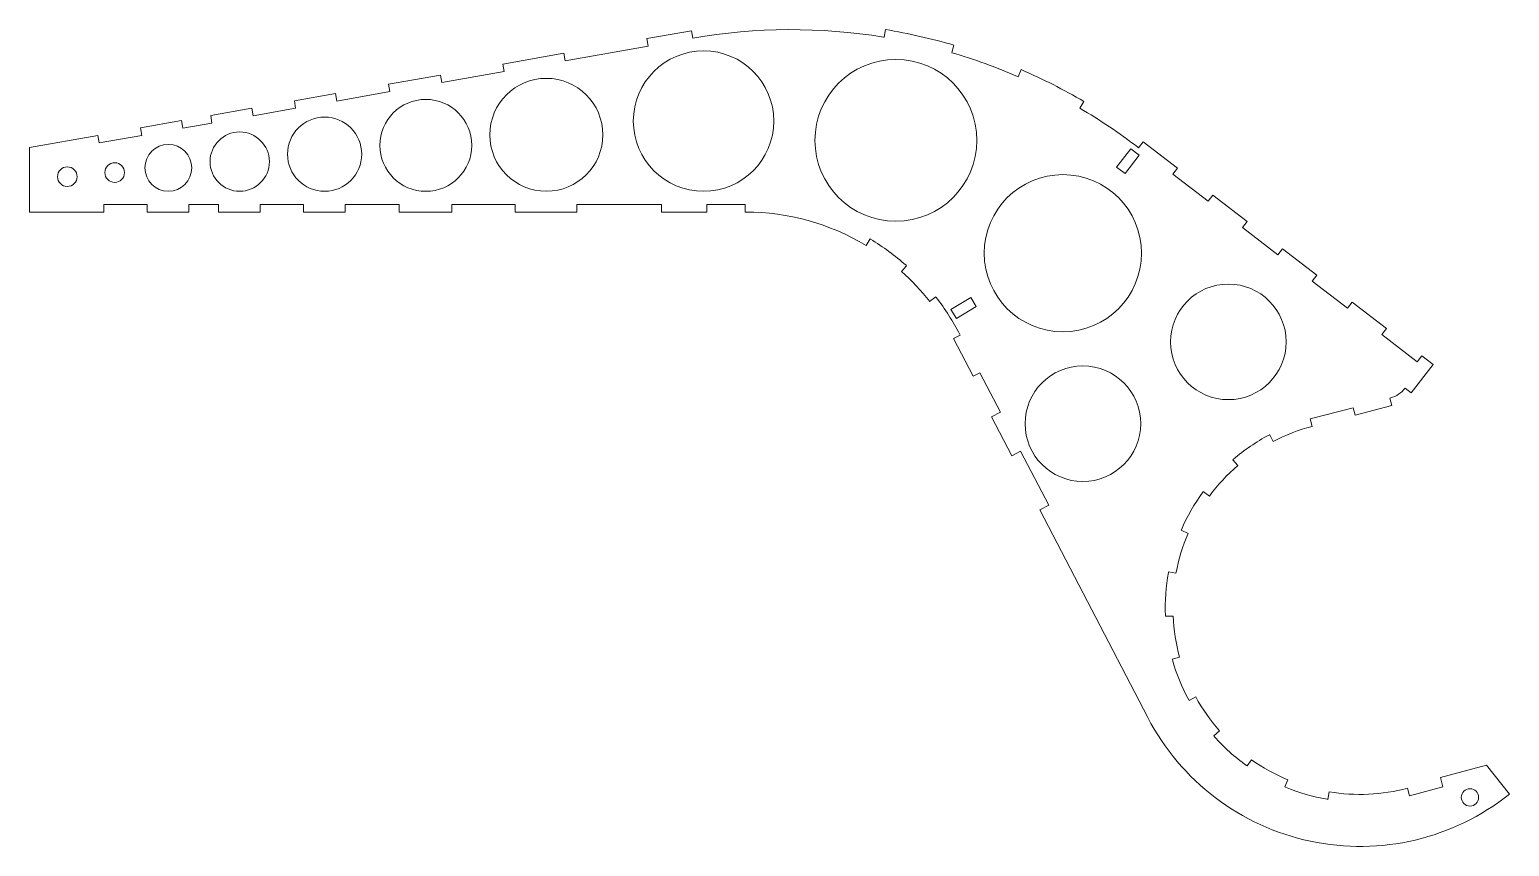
# Model space of a CAD drawing. Header units: millimetres. Extents: x 5 to 644, y 5 to 358.
import ezdxf

# ---------------------------------------------------------------- set-up
doc = ezdxf.new("R2010")
doc.units = ezdxf.units.MM

msp = doc.modelspace()

# ---------------------------------------------------------------- linework, layer by layer
at = {"color": 7, "linetype": 'Continuous', "lineweight": 15}
for p, q in [((271.49, 354.4), (290.82, 357.81)), ((272.06, 351.15), (271.49, 354.4)), ((291.39, 354.56), (290.82, 357.81)), ((374.11, 355), (373.82, 355.05)), ((374.11, 355), (374.66, 358.32)), ((209.16, 343.41), (235.51, 348.05)), ((236.08, 344.8), (235.51, 348.05)), ((236.08, 344.8), (272.06, 351.15)), ((403.32, 348.33), (404.27, 351.55)), ((182.79, 335.41), (209.73, 340.16)), ((209.73, 340.16), (209.16, 343.41)), ((432.04, 337.91), (433.38, 340.98)), ((159.81, 334.71), (182.21, 338.66)), ((160.38, 331.46), (159.81, 334.71)), ((182.79, 335.41), (182.21, 338.66)), ((432.04, 337.91), (431.77, 338.02)), ((119.02, 327.51), (136.82, 330.65)), ((119.59, 324.26), (119.02, 327.51)), ((137.39, 327.4), (136.82, 330.65)), ((137.39, 327.4), (160.38, 331.46)), ((458.74, 324.31), (460.43, 327.18)), ((82.84, 321.13), (100.63, 324.27)), ((83.41, 317.88), (82.84, 321.13)), ((101.21, 321.02), (100.63, 324.27)), ((101.21, 321.02), (119.59, 324.26)), ((52.46, 315.78), (70.25, 318.91)), ((53.03, 312.53), (52.46, 315.78)), ((70.83, 315.66), (70.25, 318.91)), ((70.83, 315.66), (83.41, 317.88)), ((4.53, 307.33), (34.07, 312.53)), ((4.53, 279.34), (4.53, 307.33)), ((34.64, 309.28), (34.07, 312.53)), ((34.64, 309.28), (53.03, 312.53)), ((483.81, 307.38), (484.05, 307.19)), ((486.06, 309.81), (484.05, 307.19)), ((486.06, 309.81), (500.89, 298.41)), ((480.73, 306.78), (474.64, 298.85)), ((478.29, 296.05), (484.38, 303.98)), ((480.73, 306.78), (484.38, 303.98)), ((478.29, 296.05), (474.64, 298.85)), ((498.88, 295.79), (500.89, 298.41)), ((498.88, 295.79), (514.18, 284.03)), ((36.67, 282.64), (55.34, 282.64)), ((36.67, 282.64), (36.67, 279.34)), ((55.34, 282.64), (55.34, 279.34)), ((73.41, 282.64), (86.19, 282.64)), ((73.41, 282.64), (73.41, 279.34)), ((86.19, 282.64), (86.19, 279.34)), ((104.26, 282.64), (122.94, 282.64)), ((104.26, 282.64), (104.26, 279.34)), ((122.94, 282.64), (122.94, 279.34)), ((141.01, 282.64), (164.35, 282.64)), ((141.01, 282.64), (141.01, 279.34)), ((164.35, 282.64), (164.35, 279.34)), ((187.1, 282.64), (214.46, 282.64)), ((187.1, 282.64), (187.1, 279.34)), ((214.46, 282.64), (214.46, 279.34)), ((241.22, 282.64), (277.76, 282.64)), ((241.22, 282.64), (241.22, 279.34)), ((277.76, 282.64), (277.76, 279.34)), ((313.99, 282.64), (297.38, 282.64)), ((297.38, 282.64), (297.38, 279.34)), ((313.99, 282.64), (313.99, 279.34)), ((514.18, 284.03), (516.19, 286.65)), ((516.19, 286.65), (531.01, 275.25)), ((36.67, 279.34), (4.53, 279.34)), ((73.41, 279.34), (55.34, 279.34)), ((104.26, 279.34), (86.19, 279.34)), ((141.01, 279.34), (122.94, 279.34)), ((187.1, 279.34), (164.35, 279.34)), ((241.22, 279.34), (214.46, 279.34)), ((297.38, 279.34), (277.76, 279.34)), ((314.28, 279.34), (313.99, 279.34)), ((529, 272.63), (531.01, 275.25)), ((529, 272.63), (544.3, 260.87)), ((367.98, 267.75), (366.27, 264.93)), ((367.98, 267.75), (368.23, 267.6)), ((544.3, 260.87), (546.31, 263.49)), ((546.31, 263.49), (561.14, 252.09)), ((381.58, 253.65), (383.77, 256.11)), ((383.55, 256.31), (383.77, 256.11)), ((559.13, 249.47), (561.14, 252.09)), ((559.13, 249.47), (574.43, 237.71)), ((396.38, 242.67), (393.77, 240.64)), ((396.38, 242.67), (396.56, 242.43)), ((402.99, 237.21), (411.54, 242.4)), ((405.38, 233.28), (402.99, 237.21)), ((413.93, 238.47), (405.38, 233.28)), ((411.54, 242.4), (413.93, 238.47)), ((574.43, 237.71), (576.44, 240.32)), ((576.44, 240.32), (591.27, 228.93)), ((404.05, 224.63), (406.97, 226.15)), ((412.53, 208.3), (404.05, 224.63)), ((406.84, 226.41), (406.97, 226.15)), ((589.25, 226.31), (591.27, 228.93)), ((589.25, 226.31), (604.55, 214.55)), ((611.45, 213.41), (601.98, 201.1)), ((604.55, 214.55), (606.57, 217.16)), ((606.57, 217.16), (611.45, 213.41)), ((415.46, 209.82), (412.53, 208.3)), ((415.46, 209.82), (424.35, 192.69)), ((592.77, 198.85), (593.06, 198.92)), ((592.77, 198.85), (593.61, 195.66)), ((599.37, 203.11), (601.98, 201.1)), ((424.35, 192.69), (420.54, 190.71)), ((576.95, 194.7), (558.28, 189.81)), ((576.95, 194.7), (577.79, 191.51)), ((593.61, 195.66), (577.79, 191.51)), ((429.29, 173.85), (420.54, 190.71)), ((558.28, 189.81), (559.12, 186.62)), ((540.56, 182.88), (540.82, 183.02)), ((540.56, 182.88), (540.56, 182.88)), ((540.82, 183.02), (542.36, 180.09)), ((429.29, 173.85), (433.11, 175.83)), ((433.11, 175.83), (445.25, 152.45)), ((524.84, 172.14), (525.07, 172.34)), ((524.84, 172.14), (526.99, 169.63)), ((511.93, 158.15), (512.11, 158.39)), ((511.93, 158.15), (511.93, 158.15)), ((512.11, 158.39), (514.77, 156.43)), ((441.44, 150.46), (445.25, 152.45)), ((488.09, 60.64), (441.44, 150.46)), ((502.49, 141.63), (502.61, 141.9)), ((502.49, 141.63), (505.52, 140.31)), ((497, 123.4), (497.05, 123.7)), ((497, 123.4), (497, 123.4)), ((497.05, 123.7), (500.3, 123.09)), ((495.73, 104.41), (495.72, 104.71)), ((495.73, 104.41), (499.03, 104.55)), ((498.68, 85.91), (501.86, 86.78)), ((498.76, 85.62), (498.68, 85.91)), ((498.76, 85.62), (498.76, 85.62)), ((505.93, 67.98), (505.79, 68.25)), ((505.93, 67.98), (508.83, 69.55)), ((516.67, 52.63), (519.15, 54.81)), ((516.87, 52.41), (516.67, 52.63)), ((516.87, 52.41), (516.87, 52.41)), ((531.03, 39.68), (530.78, 39.86)), ((531.03, 39.68), (532.95, 42.37)), ((634.51, 39.94), (614.65, 34.73)), ((644.48, 27.43), (634.51, 39.94)), ((547.4, 30.58), (548.67, 33.62)), ((615.74, 30.57), (614.65, 34.73)), ((547.67, 30.46), (547.4, 30.58)), ((547.67, 30.46), (547.67, 30.46)), ((565.97, 25.21), (566.53, 28.46)), ((601.31, 26.79), (600.47, 29.99)), ((601.31, 26.79), (615.74, 30.57)), ((565.97, 25.21), (565.67, 25.26))]:
    msp.add_line(p, q, dxfattribs=at)
for centre, radius in [((295.99, 318.73), 30.38), ((379.15, 310.39), 35), ((227.99, 312.78), 24.44), ((175.88, 308.22), 19.88), ((132.12, 304.39), 16.05), ((95.38, 301.17), 12.83), ((64.53, 298.48), 10.13), ((20.84, 294.65), 4.25), ((41.33, 296.45), 4.25), ((451.38, 261.55), 34), ((522.95, 223.18), 25), ((460.03, 187.75), 25), ((627.44, 26.07), 3.75)]:
    msp.add_circle(centre, radius, dxfattribs=at)
for centre, radius, start, end in [((334.06, 112.59), 245.7, 80.68744, 100), ((334.24, 113.31), 248.32, 73.61935, 80.63159), ((334.06, 112.59), 245.7, 66.56681, 73.62713), ((334.24, 113.31), 248.32, 59.45711, 66.46879), ((334.06, 112.59), 245.7, 52.44618, 59.50649), ((314.28, 178.34), 101, 59.01728, 90), ((314.28, 178.34), 104.3, 48.38012, 58.84709), ((314.28, 178.34), 101, 38.08333, 48.20993), ((314.28, 178.34), 104.3, 27.44618, 37.91315), ((590.09, 210.24), 11.7, 284.68346, 322.44618), ((579.94, 108.34), 81, 104.89567, 117.64776), ((579.94, 108.34), 84.3, 117.85166, 130.61205), ((579.94, 108.34), 81, 130.82426, 143.57635), ((579.94, 108.34), 84.3, 143.78025, 156.54065), ((579.94, 108.34), 81, 156.75285, 169.50494), ((579.94, 108.34), 84.3, 169.70884, 182.46924), ((579.94, 108.34), 81, 182.68145, 195.43354), ((579.94, 108.34), 84.3, 195.63744, 208.39783), ((579.94, 108.34), 81, 208.61004, 221.36213), ((579.94, 108.34), 103.5, 207.44618, 308.57897), ((579.94, 108.34), 84.3, 221.56603, 234.32643), ((579.94, 108.34), 81, 234.53864, 247.29073), ((579.94, 108.34), 84.3, 247.49463, 260.25502), ((579.94, 108.34), 81, 260.46723, 284.68346)]:
    msp.add_arc(centre, radius, start, end, dxfattribs=at)

doc.saveas('drawing.dxf')
